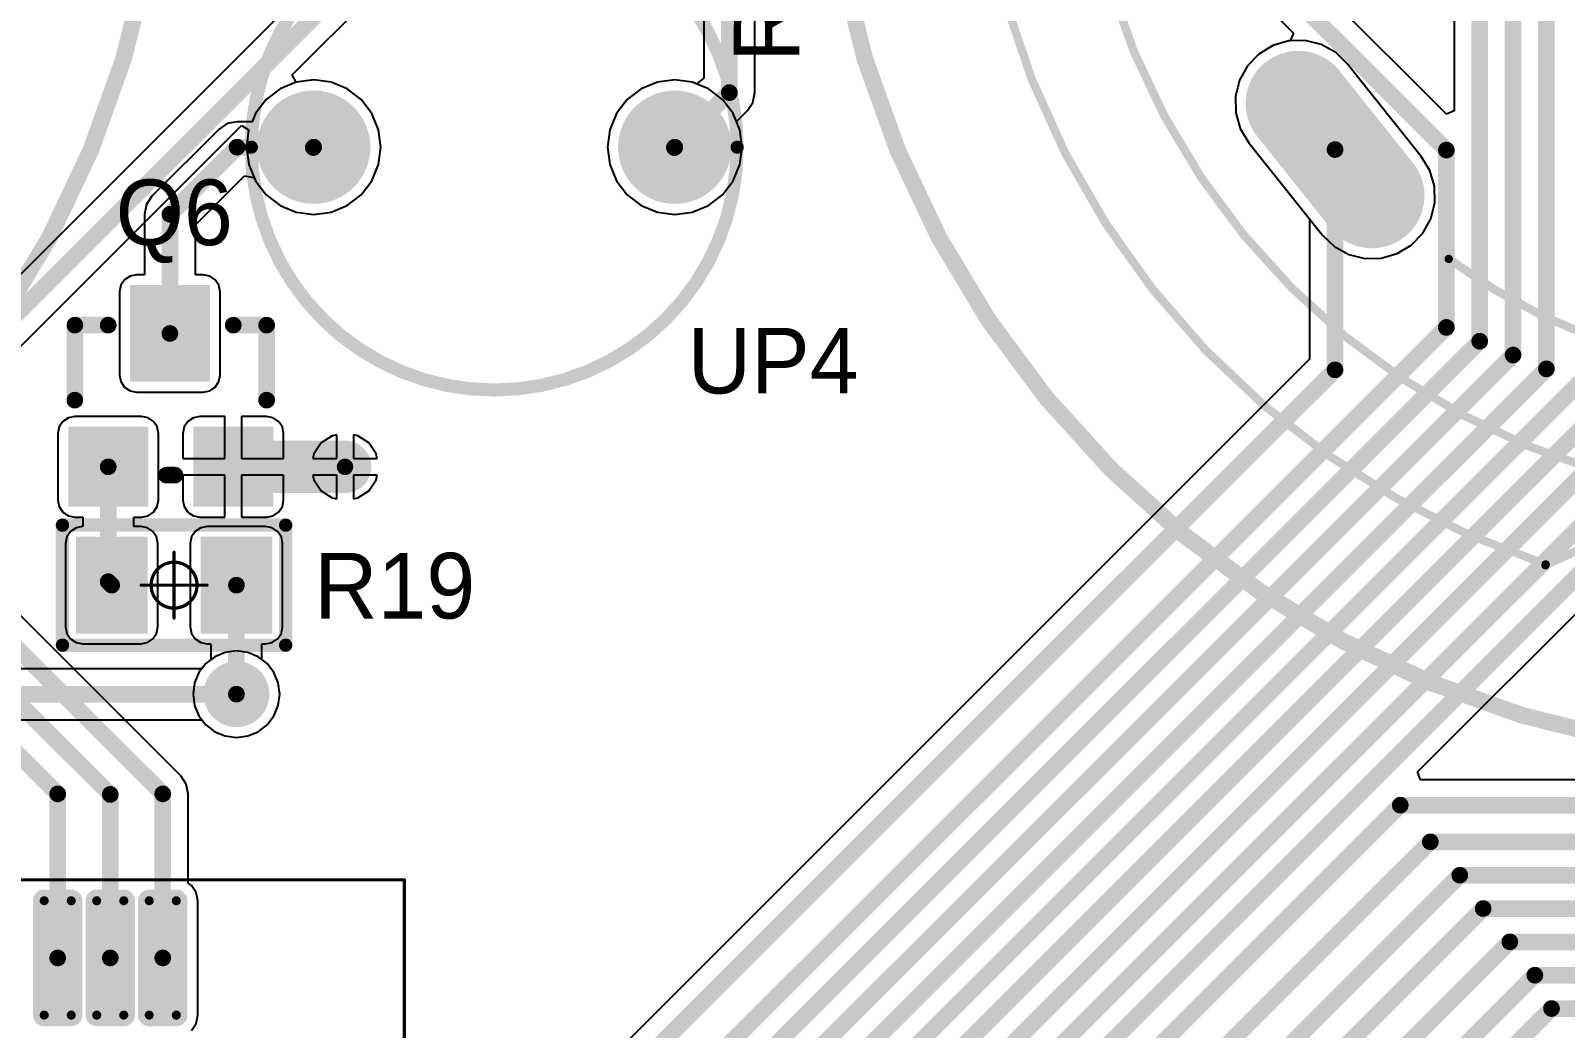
# Model space of a CAD drawing. Header units: millimetres. Extents: x 0.99 to 9.85, y 0.8 to 4.18.
# Drawn here: x 6.411 to 7.331, y 2.314 to 2.913 of the extents above; entities that cross this region are included whole.
import ezdxf

# ---------------------------------------------------------------- set-up
doc = ezdxf.new("R2010")
doc.units = ezdxf.units.MM
doc.header["$MEASUREMENT"] = 0
for name, color, linetype in [('BottomLayer', 5, 'Continuous'), ('BottomSolder', 6, 'Continuous'), ('Mechanical15', 56, 'Continuous'), ('MultiLayer', 9, 'Continuous'), ('PadHoleLayer', 156, 'Continuous'), ('TopLayer', 1, 'Continuous'), ('TopOverlay', 2, 'Continuous'), ('TopPaste', 8, 'Continuous'), ('TopSolder', 216, 'Continuous'), ('ViaHoleLayer', 16, 'Continuous')]:
    doc.layers.add(name, color=color, linetype=linetype)

# ---------------------------------------------------------------- blocks, each defined once
blk = doc.blocks.new('SOT_23_74')
at = {"layer": 'TopLayer'}
for points in [[(0.0195, 0.065), (-0.0205, 0.065), (0.0195, 0.015), (-0.0205, 0.015)], [(-0.0175, -0.02), (-0.0575, -0.02), (-0.0175, -0.06), (-0.0575, -0.06)], [(0.0575, -0.02), (0.0175, -0.02), (0.0575, -0.06), (0.0175, -0.06)]]:
    blk.add_solid(points, dxfattribs=at)
at = {"layer": 'TopOverlay', "const_width": 0.01}
for points in [[(-0.0575, 0), (-0.0575, 0.045)], [(-0.0575, 0.045), (-0.0375, 0.045)], [(0.0375, 0.045), (0.0575, 0.045)], [(0.0575, 0), (0.0575, 0.045)], [(-0.0025, -0.045), (0.0025, -0.045)]]:
    blk.add_lwpolyline(points, dxfattribs=at)
at = {"layer": 'TopOverlay', "const_width": 0.005}
for points in [[(-0.06, 0.045, 1), (-0.055, 0.045, 1)], [(-0.06, 0.045, 1), (-0.055, 0.045, 1)], [(-0.04, 0.045, 1), (-0.035, 0.045, 1)], [(0.035, 0.045, 1), (0.04, 0.045, 1)], [(0.055, 0.045, 1), (0.06, 0.045, 1)], [(0.055, 0.045, 1), (0.06, 0.045, 1)], [(-0.06, 0, 1), (-0.055, 0, 1)], [(0.055, 0, 1), (0.06, 0, 1)], [(-0.005, -0.045, 1), (0, -0.045, 1)], [(0, -0.045, 1), (0.005, -0.045, 1)]]:
    blk.add_lwpolyline(points, format="xyb", close=True, dxfattribs=at)
at = {"layer": 'TopPaste'}
for points in [[(0.0195, 0.065), (-0.0205, 0.065), (0.0195, 0.015), (-0.0205, 0.015)], [(-0.0175, -0.02), (-0.0575, -0.02), (-0.0175, -0.06), (-0.0575, -0.06)], [(0.0575, -0.02), (0.0175, -0.02), (0.0575, -0.06), (0.0175, -0.06)]]:
    blk.add_solid(points, dxfattribs=at)
at = {"layer": 'TopSolder'}
for points in [[(0.0235, 0.069), (-0.0245, 0.069), (0.0235, 0.011), (-0.0245, 0.011)], [(-0.0135, -0.016), (-0.0615, -0.016), (-0.0135, -0.064), (-0.0615, -0.064)], [(0.0615, -0.016), (0.0135, -0.016), (0.0615, -0.064), (0.0135, -0.064)]]:
    blk.add_solid(points, dxfattribs=at)
blk = doc.blocks.new('R_0805_L_87')
at = {"layer": 'Mechanical15', "const_width": 0.00197}
for points in [[(0, 0.01969), (0, -0.01969)], [(0.01969, 0), (-0.01969, 0)]]:
    blk.add_lwpolyline(points, dxfattribs=at)
at = {"layer": 'Mechanical15'}
for points, const_width in [([(-0.00049, 0.01969, 1), (0.00049, 0.01969, 1)], 0.000984), ([(0.01378, 0, 1), (-0.01378, 0, 1)], 0.00197), ([(-0.02018, 0, 1), (-0.01919, 0, 1)], 0.000984), ([(-0.01427, 0, 1), (-0.01329, 0, 1)], 0.000984), ([(0.01329, 0, 1), (0.01427, 0, 1)], 0.000984), ([(0.01919, 0, 1), (0.02018, 0, 1)], 0.000984), ([(-0.00049, -0.01969, 1), (0.00049, -0.01969, 1)], 0.000984)]:
    blk.add_lwpolyline(points, format="xyb", close=True, dxfattribs=dict(at, const_width=const_width))
at = {"layer": 'TopLayer'}
for points in [[(-0.0199, -0.025), (-0.0199, 0.025), (-0.0549, -0.025), (-0.0549, 0.025)], [(0.0549, -0.025), (0.0549, 0.025), (0.0199, -0.025), (0.0199, 0.025)]]:
    blk.add_solid(points, dxfattribs=at)
at = {"layer": 'TopOverlay', "const_width": 0.008}
for points in [[(0.06693, 0.036), (-0.06693, 0.036)], [(-0.06693, 0.036), (-0.06693, -0.036)], [(0.06693, 0.036), (0.06693, -0.036)], [(0.06693, -0.036), (-0.06693, -0.036)]]:
    blk.add_lwpolyline(points, dxfattribs=at)
at = {"layer": 'TopOverlay', "const_width": 0.004}
for points in [[(-0.06893, 0.036, 1), (-0.06493, 0.036, 1)], [(-0.06893, 0.036, 1), (-0.06493, 0.036, 1)], [(0.06493, 0.036, 1), (0.06893, 0.036, 1)], [(0.06493, 0.036, 1), (0.06893, 0.036, 1)], [(-0.06893, -0.036, 1), (-0.06493, -0.036, 1)], [(-0.06893, -0.036, 1), (-0.06493, -0.036, 1)], [(0.06493, -0.036, 1), (0.06893, -0.036, 1)], [(0.06493, -0.036, 1), (0.06893, -0.036, 1)]]:
    blk.add_lwpolyline(points, format="xyb", close=True, dxfattribs=at)
at = {"layer": 'TopPaste'}
for points in [[(-0.0199, -0.025), (-0.0199, 0.025), (-0.0549, -0.025), (-0.0549, 0.025)], [(0.0549, -0.025), (0.0549, 0.025), (0.0199, -0.025), (0.0199, 0.025)]]:
    blk.add_solid(points, dxfattribs=at)
at = {"layer": 'TopSolder'}
for points in [[(-0.0159, -0.029), (-0.0159, 0.029), (-0.0589, -0.029), (-0.0589, 0.029)], [(0.0589, -0.029), (0.0589, 0.029), (0.0159, -0.029), (0.0159, 0.029)]]:
    blk.add_solid(points, dxfattribs=at)
blk = doc.blocks.new('QFP80P2390X1790X340_80N_91')
at = {"layer": 'Mechanical15', "const_width": 0.00197}
for points in [[(-0.3811, 0.49921), (0.3811, 0.49921)], [(0.3811, -0.49921), (0.3811, 0.49921)]]:
    blk.add_lwpolyline(points, dxfattribs=at)
at = {"layer": 'Mechanical15', "const_width": 0.000984}
blk.add_lwpolyline([(0.38061, 0.49921, 1), (0.38159, 0.49921, 1)], format="xyb", close=True, dxfattribs=at)
blk.add_lwpolyline([(0.38061, 0.49921, 1), (0.38159, 0.49921, 1)], format="xyb", close=True, dxfattribs=at)
at = {"layer": 'TopLayer', "const_width": 0.00271}
for points in [[(0.16376, 0.48666, 1), (0.16646, 0.48666, 1)], [(0.17999, 0.48666, 1), (0.1827, 0.48666, 1)], [(0.19525, 0.48666, 1), (0.19796, 0.48666, 1)], [(0.21149, 0.48666, 1), (0.2142, 0.48666, 1)], [(0.22675, 0.48666, 1), (0.22945, 0.48666, 1)], [(0.24299, 0.48666, 1), (0.24569, 0.48666, 1)], [(0.16376, 0.41806, 1), (0.16646, 0.41806, 1)], [(0.17999, 0.41806, 1), (0.1827, 0.41806, 1)], [(0.19525, 0.41806, 1), (0.19796, 0.41806, 1)], [(0.21149, 0.41806, 1), (0.2142, 0.41806, 1)], [(0.22675, 0.41806, 1), (0.22945, 0.41806, 1)], [(0.24299, 0.41806, 1), (0.24569, 0.41806, 1)]]:
    blk.add_lwpolyline(points, format="xyb", close=True, dxfattribs=at)
at = {"layer": 'TopLayer'}
for points in [[(0.18135, 0.48937), (0.16511, 0.48937), (0.18135, 0.41535), (0.16511, 0.41535)], [(0.21284, 0.48937), (0.1966, 0.48937), (0.21284, 0.41535), (0.1966, 0.41535)], [(0.24434, 0.48937), (0.2281, 0.48937), (0.24434, 0.41535), (0.2281, 0.41535)], [(0.18405, 0.48666), (0.1624, 0.48666), (0.18405, 0.41806), (0.1624, 0.41806)], [(0.21555, 0.48666), (0.1939, 0.48666), (0.21555, 0.41806), (0.1939, 0.41806)], [(0.24705, 0.48666), (0.22539, 0.48666), (0.24705, 0.41806), (0.22539, 0.41806)]]:
    blk.add_solid(points, dxfattribs=at)
at = {"layer": 'TopPaste', "const_width": 0.00271}
for points in [[(0.16376, 0.48666, 1), (0.16646, 0.48666, 1)], [(0.17999, 0.48666, 1), (0.1827, 0.48666, 1)], [(0.19525, 0.48666, 1), (0.19796, 0.48666, 1)], [(0.21149, 0.48666, 1), (0.2142, 0.48666, 1)], [(0.22675, 0.48666, 1), (0.22945, 0.48666, 1)], [(0.24299, 0.48666, 1), (0.24569, 0.48666, 1)], [(0.16376, 0.41806, 1), (0.16646, 0.41806, 1)], [(0.17999, 0.41806, 1), (0.1827, 0.41806, 1)], [(0.19525, 0.41806, 1), (0.19796, 0.41806, 1)], [(0.21149, 0.41806, 1), (0.2142, 0.41806, 1)], [(0.22675, 0.41806, 1), (0.22945, 0.41806, 1)], [(0.24299, 0.41806, 1), (0.24569, 0.41806, 1)]]:
    blk.add_lwpolyline(points, format="xyb", close=True, dxfattribs=at)
at = {"layer": 'TopPaste'}
for points in [[(0.18135, 0.48937), (0.16511, 0.48937), (0.18135, 0.41535), (0.16511, 0.41535)], [(0.21284, 0.48937), (0.1966, 0.48937), (0.21284, 0.41535), (0.1966, 0.41535)], [(0.24434, 0.48937), (0.2281, 0.48937), (0.24434, 0.41535), (0.2281, 0.41535)], [(0.18405, 0.48666), (0.1624, 0.48666), (0.18405, 0.41806), (0.1624, 0.41806)], [(0.21555, 0.48666), (0.1939, 0.48666), (0.21555, 0.41806), (0.1939, 0.41806)], [(0.24705, 0.48666), (0.22539, 0.48666), (0.24705, 0.41806), (0.22539, 0.41806)]]:
    blk.add_solid(points, dxfattribs=at)
at = {"layer": 'TopSolder', "const_width": 0.00671}
for points in [[(0.16176, 0.48666, 1), (0.16846, 0.48666, 1)], [(0.17799, 0.48666, 1), (0.1847, 0.48666, 1)], [(0.19325, 0.48666, 1), (0.19996, 0.48666, 1)], [(0.20949, 0.48666, 1), (0.2162, 0.48666, 1)], [(0.22475, 0.48666, 1), (0.23145, 0.48666, 1)], [(0.24099, 0.48666, 1), (0.24769, 0.48666, 1)], [(0.16176, 0.41806, 1), (0.16846, 0.41806, 1)], [(0.17799, 0.41806, 1), (0.1847, 0.41806, 1)], [(0.19325, 0.41806, 1), (0.19996, 0.41806, 1)], [(0.20949, 0.41806, 1), (0.2162, 0.41806, 1)], [(0.22475, 0.41806, 1), (0.23145, 0.41806, 1)], [(0.24099, 0.41806, 1), (0.24769, 0.41806, 1)]]:
    blk.add_lwpolyline(points, format="xyb", close=True, dxfattribs=at)
at = {"layer": 'TopSolder'}
for points in [[(0.18135, 0.49337), (0.16511, 0.49337), (0.18135, 0.41135), (0.16511, 0.41135)], [(0.21284, 0.49337), (0.1966, 0.49337), (0.21284, 0.41135), (0.1966, 0.41135)], [(0.24434, 0.49337), (0.2281, 0.49337), (0.24434, 0.41135), (0.2281, 0.41135)], [(0.18805, 0.48666), (0.1584, 0.48666), (0.18805, 0.41806), (0.1584, 0.41806)], [(0.21955, 0.48666), (0.1899, 0.48666), (0.21955, 0.41806), (0.1899, 0.41806)], [(0.25105, 0.48666), (0.22139, 0.48666), (0.25105, 0.41806), (0.22139, 0.41806)]]:
    blk.add_solid(points, dxfattribs=at)
blk = doc.blocks.new('QS30_1_99')
at = {"layer": 'TopOverlay', "const_width": 0.01}
blk.add_lwpolyline([(0.59055, 0, 1), (-0.59055, 0, 1)], format="xyb", close=True, dxfattribs=at)
blk = doc.blocks.new('QS30_1_100')
at = {"layer": 'BottomLayer', "const_width": 0.05512}
blk.add_lwpolyline([(-0.30528, -0.19813), (-0.26109, -0.25353)], dxfattribs=at)
at = {"layer": 'BottomLayer', "const_width": 0.02756}
for points in [[(-0.31905, -0.19813, 1), (-0.2915, -0.19813, 1)], [(-0.27487, -0.25353, 1), (-0.24731, -0.25353, 1)]]:
    blk.add_lwpolyline(points, format="xyb", close=True, dxfattribs=at)
at = {"layer": 'BottomSolder', "const_width": 0.06312}
blk.add_lwpolyline([(-0.30528, -0.19813), (-0.26109, -0.25353)], dxfattribs=at)
at = {"layer": 'BottomSolder', "const_width": 0.03156}
for points in [[(-0.32105, -0.19813, 1), (-0.2895, -0.19813, 1)], [(-0.27687, -0.25353, 1), (-0.24531, -0.25353, 1)]]:
    blk.add_lwpolyline(points, format="xyb", close=True, dxfattribs=at)
at = {"layer": 'MultiLayer', "const_width": 0.05512}
blk.add_lwpolyline([(-0.30528, -0.19813), (-0.26109, -0.25353)], dxfattribs=at)
at = {"layer": 'MultiLayer', "const_width": 0.02756}
for points in [[(-0.31905, -0.19813, 1), (-0.2915, -0.19813, 1)], [(-0.27487, -0.25353, 1), (-0.24731, -0.25353, 1)]]:
    blk.add_lwpolyline(points, format="xyb", close=True, dxfattribs=at)
at = {"layer": 'PadHoleLayer', "const_width": 0.00787}
blk.add_lwpolyline([(-0.2691, -0.26244), (-0.31574, -0.20395, -1), (-0.29727, -0.18922), (-0.25063, -0.24771, -1)], format="xyb", close=True, dxfattribs=at)
at = {"layer": 'TopLayer', "const_width": 0.05512}
blk.add_lwpolyline([(-0.30528, -0.19813), (-0.26109, -0.25353)], dxfattribs=at)
at = {"layer": 'TopLayer', "const_width": 0.02756}
for points in [[(-0.31905, -0.19813, 1), (-0.2915, -0.19813, 1)], [(-0.27487, -0.25353, 1), (-0.24731, -0.25353, 1)]]:
    blk.add_lwpolyline(points, format="xyb", close=True, dxfattribs=at)
at = {"layer": 'TopOverlay'}
for points, const_width in [([(0.59055, 0, 1), (-0.59055, 0, 1)], 0.01), ([(0.43701, 0, 1), (-0.43701, 0, 1)], 0.005), ([(-0.21629, -0.29146, 1), (-0.21379, -0.29146, 1)], 0.0025), ([(-0.15826, -0.47519, 1), (-0.15576, -0.47519, 1)], 0.0025), ([(-0.15817, -0.47474, 1), (-0.15567, -0.47474, 1)], 0.0025)]:
    blk.add_lwpolyline(points, format="xyb", close=True, dxfattribs=dict(at, const_width=const_width))
at = {"layer": 'TopOverlay', "const_width": 0.005}
for points in [[(-0.15692, -0.47474, -6.211314), (0.15694, -0.47473)], [(-0.09613, -0.34921, -0.092015), (-0.21504, -0.29146)], [(-0.15701, -0.47519, -0.243188), (0.15701, -0.47519)]]:
    blk.add_lwpolyline(points, format="xyb", dxfattribs=at)
at = {"layer": 'TopSolder', "const_width": 0.06312}
blk.add_lwpolyline([(-0.30528, -0.19813), (-0.26109, -0.25353)], dxfattribs=at)
at = {"layer": 'TopSolder', "const_width": 0.03156}
for points in [[(-0.32105, -0.19813, 1), (-0.2895, -0.19813, 1)], [(-0.27687, -0.25353, 1), (-0.24531, -0.25353, 1)]]:
    blk.add_lwpolyline(points, format="xyb", close=True, dxfattribs=at)
blk = doc.blocks.new('N____105')
at = {"layer": 'BottomLayer', "const_width": 0.03}
for points in [[(-0.12327, 0, 1), (-0.09327, 0, 1)], [(0.09327, 0, 1), (0.12327, 0, 1)]]:
    blk.add_lwpolyline(points, format="xyb", close=True, dxfattribs=at)
at = {"layer": 'BottomSolder', "const_width": 0.034}
for points in [[(-0.12527, 0, 1), (-0.09127, 0, 1)], [(0.09127, 0, 1), (0.12527, 0, 1)]]:
    blk.add_lwpolyline(points, format="xyb", close=True, dxfattribs=at)
at = {"layer": 'MultiLayer', "const_width": 0.03}
for points in [[(-0.12327, 0, 1), (-0.09327, 0, 1)], [(0.09327, 0, 1), (0.12327, 0, 1)]]:
    blk.add_lwpolyline(points, format="xyb", close=True, dxfattribs=at)
at = {"layer": 'PadHoleLayer', "const_width": 0.01575}
for points in [[(-0.11614, 0, 1), (-0.10039, 0, 1)], [(0.10039, 0, 1), (0.11614, 0, 1)]]:
    blk.add_lwpolyline(points, format="xyb", close=True, dxfattribs=at)
at = {"layer": 'TopLayer', "const_width": 0.03}
for points in [[(-0.12327, 0, 1), (-0.09327, 0, 1)], [(0.09327, 0, 1), (0.12327, 0, 1)]]:
    blk.add_lwpolyline(points, format="xyb", close=True, dxfattribs=at)
at = {"layer": 'TopOverlay'}
for points, const_width in [([(0.14567, 0, 1), (-0.14567, 0, 1)], 0.00787), ([(-0.14764, 0, 1), (-0.1437, 0, 1)], 0.00394), ([(0.1437, 0, 1), (0.14764, 0, 1)], 0.00394)]:
    blk.add_lwpolyline(points, format="xyb", close=True, dxfattribs=dict(at, const_width=const_width))
at = {"layer": 'TopSolder', "const_width": 0.034}
for points in [[(-0.12527, 0, 1), (-0.09127, 0, 1)], [(0.09127, 0, 1), (0.12527, 0, 1)]]:
    blk.add_lwpolyline(points, format="xyb", close=True, dxfattribs=at)

msp = doc.modelspace()

# ---------------------------------------------------------------- linework, layer by layer
at = {"layer": 'BottomLayer'}
for p, q in [((6.56772, 2.88609), (6.68293, 3.0013)), ((6.60766, 2.96929), (5.74267, 2.10429)), ((7.15595, 2.90377), (7.14748, 2.89866)), ((7.16546, 2.90651), (7.15595, 2.90377)), ((7.17534, 2.90669), (7.16546, 2.90651)), ((7.18494, 2.90431), (7.17534, 2.90669)), ((7.1936, 2.89953), (7.18494, 2.90431)), ((7.20072, 2.89266), (7.1936, 2.89953)), ((7.14062, 2.89154), (7.13584, 2.88289)), ((7.14748, 2.89866), (7.14062, 2.89154)), ((7.24491, 2.83726), (7.20072, 2.89266)), ((6.57006, 2.88208), (6.56772, 2.88609)), ((6.57046, 2.88176), (6.57006, 2.88208)), ((6.58071, 2.88311), (6.57046, 2.88176)), ((6.59115, 2.88173), (6.58071, 2.88311)), ((6.60088, 2.8777), (6.59115, 2.88173)), ((6.7868, 2.88173), (6.77707, 2.8777)), ((6.79724, 2.88311), (6.7868, 2.88173)), ((6.80769, 2.88173), (6.79724, 2.88311)), ((6.81742, 2.8777), (6.80769, 2.88173)), ((7.13584, 2.88289), (7.13346, 2.87329)), ((6.60924, 2.87129), (6.60088, 2.8777)), ((6.61565, 2.86294), (6.60924, 2.87129)), ((6.76872, 2.87129), (6.7623, 2.86294)), ((6.77707, 2.8777), (6.76872, 2.87129)), ((6.82577, 2.87129), (6.81742, 2.8777)), ((6.83218, 2.86294), (6.82577, 2.87129)), ((7.13346, 2.87329), (7.13364, 2.8634)), ((6.61968, 2.85321), (6.61565, 2.86294)), ((6.7623, 2.86294), (6.75827, 2.85321)), ((6.83621, 2.85321), (6.83218, 2.86294)), ((7.13364, 2.8634), (7.13638, 2.8539)), ((6.21614, 2.53451), (6.53738, 2.85575)), ((6.53738, 2.85575), (6.54139, 2.85341)), ((6.54171, 2.85301), (6.54036, 2.84276)), ((6.54139, 2.85341), (6.54171, 2.85301)), ((6.62105, 2.84276), (6.61968, 2.85321)), ((6.75827, 2.85321), (6.7569, 2.84276)), ((6.83759, 2.84276), (6.83621, 2.85321)), ((7.13638, 2.8539), (7.14148, 2.84543)), ((7.14148, 2.84543), (7.18567, 2.79002)), ((6.54036, 2.84276), (6.54174, 2.83232)), ((6.61968, 2.83232), (6.62105, 2.84276)), ((6.7569, 2.84276), (6.75827, 2.83232)), ((6.83621, 2.83232), (6.83759, 2.84276)), ((7.25001, 2.82879), (7.24491, 2.83726)), ((6.54174, 2.83232), (6.54577, 2.82259)), ((6.61565, 2.82259), (6.61968, 2.83232)), ((6.75827, 2.83232), (6.7623, 2.82259)), ((6.83218, 2.82259), (6.83621, 2.83232)), ((7.25275, 2.81929), (7.25001, 2.82879)), ((6.54577, 2.82259), (6.55218, 2.81424)), ((6.60924, 2.81424), (6.61565, 2.82259)), ((6.7623, 2.82259), (6.76872, 2.81424)), ((6.82577, 2.81424), (6.83218, 2.82259)), ((7.25293, 2.8094), (7.25275, 2.81929)), ((6.55218, 2.81424), (6.56054, 2.80782)), ((6.56054, 2.80782), (6.57027, 2.80379)), ((6.59115, 2.80379), (6.60088, 2.80782)), ((6.60088, 2.80782), (6.60924, 2.81424)), ((6.76872, 2.81424), (6.77707, 2.80782)), ((6.77707, 2.80782), (6.7868, 2.80379)), ((6.80769, 2.80379), (6.81742, 2.80782)), ((6.81742, 2.80782), (6.82577, 2.81424)), ((7.25055, 2.7998), (7.25293, 2.8094)), ((6.57027, 2.80379), (6.58071, 2.80242)), ((6.58071, 2.80242), (6.59115, 2.80379)), ((6.7868, 2.80379), (6.79724, 2.80242)), ((6.79724, 2.80242), (6.80769, 2.80379)), ((7.24577, 2.79114), (7.25055, 2.7998)), ((7.18567, 2.79002), (7.19279, 2.78316)), ((7.23891, 2.78402), (7.24577, 2.79114)), ((7.19279, 2.78316), (7.20145, 2.77838)), ((7.23044, 2.77892), (7.23891, 2.78402)), ((7.20145, 2.77838), (7.21104, 2.77599)), ((7.21104, 2.77599), (7.22093, 2.77618)), ((7.22093, 2.77618), (7.23044, 2.77892)), ((6.59176, 2.66969), (6.58519, 2.66531)), ((6.5945, 2.67024), (6.59176, 2.66969)), ((6.5945, 2.656), (6.5945, 2.67024)), ((6.60724, 2.66969), (6.6045, 2.67024)), ((6.6045, 2.67024), (6.6045, 2.656)), ((6.61381, 2.66531), (6.60724, 2.66969)), ((6.58519, 2.66531), (6.58081, 2.65874)), ((6.61819, 2.65874), (6.61381, 2.66531)), ((6.58081, 2.65874), (6.58026, 2.656)), ((6.58026, 2.656), (6.5945, 2.656)), ((6.6045, 2.656), (6.61874, 2.656)), ((6.61874, 2.656), (6.61819, 2.65874)), ((6.5945, 2.646), (6.58026, 2.646)), ((6.58026, 2.646), (6.58081, 2.64326)), ((6.58081, 2.64326), (6.58519, 2.63669)), ((6.5945, 2.63176), (6.5945, 2.646)), ((6.61874, 2.646), (6.6045, 2.646)), ((6.6045, 2.646), (6.6045, 2.63176)), ((6.61381, 2.63669), (6.61819, 2.64326)), ((6.61819, 2.64326), (6.61874, 2.646)), ((6.58519, 2.63669), (6.59176, 2.63231)), ((6.59176, 2.63231), (6.5945, 2.63176)), ((6.6045, 2.63176), (6.60724, 2.63231)), ((6.60724, 2.63231), (6.61381, 2.63669)), ((6.5344, 2.54057), (6.52768, 2.53968)), ((6.54113, 2.53968), (6.5344, 2.54057)), ((6.51604, 2.53296), (6.51369, 2.52989)), ((6.52142, 2.53709), (6.51604, 2.53296)), ((6.52768, 2.53968), (6.52142, 2.53709)), ((6.54739, 2.53709), (6.54113, 2.53968)), ((6.55277, 2.53296), (6.54739, 2.53709)), ((6.5569, 2.52758), (6.55277, 2.53296)), ((6.51369, 2.52989), (6.21805, 2.52989)), ((6.55949, 2.52132), (6.5569, 2.52758)), ((6.56037, 2.5146), (6.55949, 2.52132)), ((6.55949, 2.50787), (6.56037, 2.5146)), ((6.5569, 2.50161), (6.55949, 2.50787)), ((6.21293, 2.4993), (6.51369, 2.4993)), ((6.51369, 2.4993), (6.51604, 2.49623)), ((6.51604, 2.49623), (6.52142, 2.4921)), ((6.54739, 2.4921), (6.55277, 2.49623)), ((6.55277, 2.49623), (6.5569, 2.50161)), ((6.52142, 2.4921), (6.52768, 2.48951)), ((6.52768, 2.48951), (6.5344, 2.48862)), ((6.5344, 2.48862), (6.54113, 2.48951)), ((6.54113, 2.48951), (6.54739, 2.4921))]:
    msp.add_line(p, q, dxfattribs=at)
at = {"layer": 'BottomLayer', "const_width": 0.01}
for points in [[(5.749, 2.089), (6.6766, 3.0166)], [(6.2066, 2.5146), (6.5344, 2.5146)]]:
    msp.add_lwpolyline(points, dxfattribs=at)
at = {"layer": 'BottomLayer'}
for points, const_width in [([(6.59458, 2.651, 1), (6.60442, 2.651, 1)], 0.00984), ([(6.52653, 2.5146, 1), (6.54228, 2.5146, 1)], 0.01575), ([(6.5319, 2.5146, 1), (6.5369, 2.5146, 1)], 0.005)]:
    msp.add_lwpolyline(points, format="xyb", close=True, dxfattribs=dict(at, const_width=const_width))
at = {"layer": 'BottomSolder'}
for points, const_width in [([(6.59258, 2.651, 1), (6.60642, 2.651, 1)], 0.01384), ([(6.52453, 2.5146, 1), (6.54428, 2.5146, 1)], 0.01975)]:
    msp.add_lwpolyline(points, format="xyb", close=True, dxfattribs=dict(at, const_width=const_width))
at = {"layer": 'MultiLayer'}
for points, const_width in [([(6.59458, 2.651, 1), (6.60442, 2.651, 1)], 0.00984), ([(6.52653, 2.5146, 1), (6.54228, 2.5146, 1)], 0.01575)]:
    msp.add_lwpolyline(points, format="xyb", close=True, dxfattribs=dict(at, const_width=const_width))
at = {"layer": 'PadHoleLayer', "const_width": 0.00787}
msp.add_lwpolyline([(6.53047, 2.5146, 1), (6.53834, 2.5146, 1)], format="xyb", close=True, dxfattribs=at)
at = {"layer": 'TopLayer'}
for p, q in [((6.8147, 3.01591), (6.8147, 2.88411)), ((6.84529, 2.87552), (6.84529, 3.01591)), ((7.26463, 2.98476), (7.26463, 2.86449)), ((7.26002, 2.86257), (7.16869, 2.9539)), ((7.15583, 2.9235), (7.16817, 2.91116)), ((7.16817, 2.91116), (7.1663, 2.90652)), ((7.15595, 2.90377), (7.14748, 2.89866)), ((7.16546, 2.90651), (7.15595, 2.90377)), ((7.1663, 2.90652), (7.16546, 2.90651)), ((7.14062, 2.89154), (7.13584, 2.88289)), ((7.14748, 2.89866), (7.14062, 2.89154)), ((6.57027, 2.88173), (6.56054, 2.8777)), ((6.58071, 2.88311), (6.57027, 2.88173)), ((6.59115, 2.88173), (6.58071, 2.88311)), ((6.60088, 2.8777), (6.59115, 2.88173)), ((6.7868, 2.88173), (6.77707, 2.8777)), ((6.79724, 2.88311), (6.7868, 2.88173)), ((6.80769, 2.88173), (6.79724, 2.88311)), ((6.81018, 2.8807), (6.80769, 2.88173)), ((6.8147, 2.88411), (6.81018, 2.8807)), ((7.13584, 2.88289), (7.13346, 2.87329)), ((6.55218, 2.87129), (6.54577, 2.86294)), ((6.56054, 2.8777), (6.55218, 2.87129)), ((6.60924, 2.87129), (6.60088, 2.8777)), ((6.61565, 2.86294), (6.60924, 2.87129)), ((6.76872, 2.87129), (6.7623, 2.86294)), ((6.77707, 2.8777), (6.76872, 2.87129)), ((6.84413, 2.86966), (6.84529, 2.87552)), ((7.13346, 2.87329), (7.13364, 2.8634)), ((6.54577, 2.86294), (6.54375, 2.85806)), ((6.61968, 2.85321), (6.61565, 2.86294)), ((6.7623, 2.86294), (6.75827, 2.85321)), ((6.83419, 2.85808), (6.84081, 2.8647)), ((6.84081, 2.8647), (6.84413, 2.86966)), ((7.13364, 2.8634), (7.13638, 2.8539)), ((7.26463, 2.86449), (7.26002, 2.86257)), ((6.52395, 2.85358), (6.48369, 2.81331)), ((6.52891, 2.85689), (6.52395, 2.85358)), ((6.53476, 2.85806), (6.52891, 2.85689)), ((6.54375, 2.85806), (6.53476, 2.85806)), ((6.62105, 2.84276), (6.61968, 2.85321)), ((6.75827, 2.85321), (6.7569, 2.84276)), ((6.83621, 2.85321), (6.83419, 2.85808)), ((6.83759, 2.84276), (6.83621, 2.85321)), ((7.13638, 2.8539), (7.14148, 2.84543)), ((7.14148, 2.84543), (7.1779, 2.79976)), ((6.61968, 2.83232), (6.62105, 2.84276)), ((6.7569, 2.84276), (6.75827, 2.83232)), ((6.83621, 2.83232), (6.83759, 2.84276)), ((6.50979, 2.79617), (6.53915, 2.82552)), ((6.53915, 2.82552), (6.54492, 2.82463)), ((6.61565, 2.82259), (6.61968, 2.83232)), ((6.75827, 2.83232), (6.7623, 2.82259)), ((6.83218, 2.82259), (6.83621, 2.83232)), ((6.54492, 2.82463), (6.54577, 2.82259)), ((6.54577, 2.82259), (6.55218, 2.81424)), ((6.60924, 2.81424), (6.61565, 2.82259)), ((6.7623, 2.82259), (6.76872, 2.81424)), ((6.82577, 2.81424), (6.83218, 2.82259)), ((6.48037, 2.80835), (6.47921, 2.8025)), ((6.48369, 2.81331), (6.48037, 2.80835)), ((6.55218, 2.81424), (6.56054, 2.80782)), ((6.56054, 2.80782), (6.57027, 2.80379)), ((6.59115, 2.80379), (6.60088, 2.80782)), ((6.60088, 2.80782), (6.60924, 2.81424)), ((6.76872, 2.81424), (6.77707, 2.80782)), ((6.77707, 2.80782), (6.7868, 2.80379)), ((6.80769, 2.80379), (6.81742, 2.80782)), ((6.81742, 2.80782), (6.82577, 2.81424)), ((6.47921, 2.8025), (6.47921, 2.7662)), ((6.57027, 2.80379), (6.58071, 2.80242)), ((6.58071, 2.80242), (6.59115, 2.80379)), ((6.7868, 2.80379), (6.79724, 2.80242)), ((6.79724, 2.80242), (6.80769, 2.80379)), ((7.1779, 2.79976), (7.1779, 2.71553)), ((6.50979, 2.7662), (6.50979, 2.79617)), ((6.50103, 2.46559), (6.20005, 2.76658)), ((6.46729, 2.76321), (6.46508, 2.7599)), ((6.4706, 2.76542), (6.46729, 2.76321)), ((6.4745, 2.7662), (6.4706, 2.76542)), ((6.47921, 2.7662), (6.4745, 2.7662)), ((6.5145, 2.7662), (6.50979, 2.7662)), ((6.5184, 2.76542), (6.5145, 2.7662)), ((6.52171, 2.76321), (6.5184, 2.76542)), ((6.52392, 2.7599), (6.52171, 2.76321)), ((6.46508, 2.7599), (6.4643, 2.756)), ((6.4643, 2.756), (6.4643, 2.706)), ((6.5247, 2.756), (6.52392, 2.7599)), ((6.5247, 2.706), (6.5247, 2.756)), ((7.1779, 2.71553), (6.74387, 2.2815)), ((6.4643, 2.706), (6.46508, 2.7021)), ((6.52392, 2.7021), (6.5247, 2.706)), ((6.46508, 2.7021), (6.46729, 2.69879)), ((6.46729, 2.69879), (6.4706, 2.69658)), ((6.4706, 2.69658), (6.4745, 2.6958)), ((6.5145, 2.6958), (6.5184, 2.69658)), ((6.5184, 2.69658), (6.52171, 2.69879)), ((6.52171, 2.69879), (6.52392, 2.7021)), ((6.4745, 2.6958), (6.5145, 2.6958)), ((6.43029, 2.67821), (6.42808, 2.6749)), ((6.4336, 2.68042), (6.43029, 2.67821)), ((6.4375, 2.6812), (6.4336, 2.68042)), ((6.4775, 2.6812), (6.4375, 2.6812)), ((6.4814, 2.68042), (6.4775, 2.6812)), ((6.48471, 2.67821), (6.4814, 2.68042)), ((6.48692, 2.6749), (6.48471, 2.67821)), ((6.50529, 2.67821), (6.50308, 2.6749)), ((6.5086, 2.68042), (6.50529, 2.67821)), ((6.5125, 2.6812), (6.5086, 2.68042)), ((6.5275, 2.6812), (6.5125, 2.6812)), ((6.5275, 2.656), (6.5275, 2.6812)), ((6.5525, 2.6812), (6.5375, 2.6812)), ((6.5375, 2.6812), (6.5375, 2.656)), ((6.5564, 2.68042), (6.5525, 2.6812)), ((6.55971, 2.67821), (6.5564, 2.68042)), ((6.56192, 2.6749), (6.55971, 2.67821)), ((6.42808, 2.6749), (6.4273, 2.671)), ((6.4273, 2.671), (6.4273, 2.631)), ((6.4877, 2.671), (6.48692, 2.6749)), ((6.4877, 2.631), (6.4877, 2.671)), ((6.50308, 2.6749), (6.5023, 2.671)), ((6.5023, 2.671), (6.5023, 2.656)), ((6.5627, 2.671), (6.56192, 2.6749)), ((6.5627, 2.656), (6.5627, 2.671)), ((6.59176, 2.66969), (6.58519, 2.66531)), ((6.5945, 2.67024), (6.59176, 2.66969)), ((6.5945, 2.656), (6.5945, 2.67024)), ((6.60724, 2.66969), (6.6045, 2.67024)), ((6.6045, 2.67024), (6.6045, 2.656)), ((6.61381, 2.66531), (6.60724, 2.66969)), ((6.58519, 2.66531), (6.58081, 2.65874)), ((6.61819, 2.65874), (6.61381, 2.66531)), ((6.5023, 2.656), (6.5275, 2.656)), ((6.5375, 2.656), (6.5627, 2.656)), ((6.58081, 2.65874), (6.58026, 2.656)), ((6.58026, 2.656), (6.5945, 2.656)), ((6.6045, 2.656), (6.61874, 2.656)), ((6.61874, 2.656), (6.61819, 2.65874)), ((6.5275, 2.646), (6.5023, 2.646)), ((6.5023, 2.646), (6.5023, 2.631)), ((6.5275, 2.6208), (6.5275, 2.646)), ((6.5627, 2.646), (6.5375, 2.646)), ((6.5375, 2.646), (6.5375, 2.6208)), ((6.5627, 2.631), (6.5627, 2.646)), ((6.5945, 2.646), (6.58026, 2.646)), ((6.58026, 2.646), (6.58081, 2.64326)), ((6.58081, 2.64326), (6.58519, 2.63669)), ((6.5945, 2.63176), (6.5945, 2.646)), ((6.61874, 2.646), (6.6045, 2.646)), ((6.6045, 2.646), (6.6045, 2.63176)), ((6.61381, 2.63669), (6.61819, 2.64326)), ((6.61819, 2.64326), (6.61874, 2.646)), ((6.58519, 2.63669), (6.59176, 2.63231)), ((6.59176, 2.63231), (6.5945, 2.63176)), ((6.6045, 2.63176), (6.60724, 2.63231)), ((6.60724, 2.63231), (6.61381, 2.63669)), ((6.4273, 2.631), (6.42808, 2.6271)), ((6.42808, 2.6271), (6.43029, 2.62379)), ((6.43029, 2.62379), (6.4336, 2.62158)), ((6.4814, 2.62158), (6.48471, 2.62379)), ((6.48471, 2.62379), (6.48692, 2.6271)), ((6.48692, 2.6271), (6.4877, 2.631)), ((6.5023, 2.631), (6.50308, 2.6271)), ((6.50308, 2.6271), (6.50529, 2.62379)), ((6.50529, 2.62379), (6.5086, 2.62158)), ((6.5564, 2.62158), (6.55971, 2.62379)), ((6.55971, 2.62379), (6.56192, 2.6271)), ((6.56192, 2.6271), (6.5627, 2.631)), ((6.4336, 2.62158), (6.4375, 2.6208)), ((6.4382, 2.61442), (6.43489, 2.61221)), ((6.4375, 2.6208), (6.44221, 2.6208)), ((6.4421, 2.6152), (6.4382, 2.61442)), ((6.44221, 2.6152), (6.4421, 2.6152)), ((6.44221, 2.6208), (6.44221, 2.6152)), ((6.47279, 2.6152), (6.47279, 2.6208)), ((6.47279, 2.6208), (6.4775, 2.6208)), ((6.4771, 2.6152), (6.47279, 2.6152)), ((6.481, 2.61442), (6.4771, 2.6152)), ((6.4775, 2.6208), (6.4814, 2.62158)), ((6.48431, 2.61221), (6.481, 2.61442)), ((6.5086, 2.62158), (6.5125, 2.6208)), ((6.513, 2.61442), (6.5097, 2.61221)), ((6.5125, 2.6208), (6.5275, 2.6208)), ((6.5169, 2.6152), (6.513, 2.61442)), ((6.5519, 2.6152), (6.5169, 2.6152)), ((6.5375, 2.6208), (6.5525, 2.6208)), ((6.55581, 2.61442), (6.5519, 2.6152)), ((6.5525, 2.6208), (6.5564, 2.62158)), ((6.55911, 2.61221), (6.55581, 2.61442)), ((6.43268, 2.60891), (6.43191, 2.605)), ((6.43191, 2.605), (6.43191, 2.555)), ((6.43489, 2.61221), (6.43268, 2.60891)), ((6.48652, 2.60891), (6.48431, 2.61221)), ((6.4873, 2.605), (6.48652, 2.60891)), ((6.4873, 2.555), (6.4873, 2.605)), ((6.50748, 2.60891), (6.50671, 2.605)), ((6.50671, 2.605), (6.50671, 2.555)), ((6.5097, 2.61221), (6.50748, 2.60891)), ((6.56132, 2.60891), (6.55911, 2.61221)), ((6.5621, 2.605), (6.56132, 2.60891)), ((6.5621, 2.555), (6.5621, 2.605)), ((7.24254, 2.46791), (7.37433, 2.59971)), ((6.43191, 2.555), (6.43268, 2.5511)), ((6.43268, 2.5511), (6.43489, 2.54779)), ((6.48431, 2.54779), (6.48652, 2.5511)), ((6.48652, 2.5511), (6.4873, 2.555)), ((6.50671, 2.555), (6.50748, 2.5511)), ((6.50748, 2.5511), (6.5097, 2.54779)), ((6.55911, 2.54779), (6.56132, 2.5511)), ((6.56132, 2.5511), (6.5621, 2.555)), ((6.43489, 2.54779), (6.4382, 2.54558)), ((6.4382, 2.54558), (6.4421, 2.54481)), ((6.4421, 2.54481), (6.4771, 2.54481)), ((6.4771, 2.54481), (6.481, 2.54558)), ((6.481, 2.54558), (6.48431, 2.54779)), ((6.5097, 2.54779), (6.513, 2.54558)), ((6.513, 2.54558), (6.5169, 2.54481)), ((6.5169, 2.54481), (6.51911, 2.54481)), ((6.51911, 2.54481), (6.51911, 2.53531)), ((6.5497, 2.53531), (6.5497, 2.54481)), ((6.5497, 2.54481), (6.5519, 2.54481)), ((6.5519, 2.54481), (6.55581, 2.54558)), ((6.55581, 2.54558), (6.55911, 2.54779)), ((6.51604, 2.53296), (6.51191, 2.52758)), ((6.51911, 2.53531), (6.51604, 2.53296)), ((6.55277, 2.53296), (6.5497, 2.53531)), ((6.5569, 2.52758), (6.55277, 2.53296)), ((6.51191, 2.52758), (6.50932, 2.52132)), ((6.55949, 2.52132), (6.5569, 2.52758)), ((6.50932, 2.52132), (6.50843, 2.5146)), ((6.50843, 2.5146), (6.50932, 2.50787)), ((6.56037, 2.5146), (6.55949, 2.52132)), ((6.55949, 2.50787), (6.56037, 2.5146)), ((6.50932, 2.50787), (6.51191, 2.50161)), ((6.5569, 2.50161), (6.55949, 2.50787)), ((6.51191, 2.50161), (6.51604, 2.49623)), ((6.51604, 2.49623), (6.52142, 2.4921)), ((6.54739, 2.4921), (6.55277, 2.49623)), ((6.55277, 2.49623), (6.5569, 2.50161)), ((6.52142, 2.4921), (6.52768, 2.48951)), ((6.52768, 2.48951), (6.5344, 2.48862)), ((6.5344, 2.48862), (6.54113, 2.48951)), ((6.54113, 2.48951), (6.54739, 2.4921)), ((7.24446, 2.46329), (7.24254, 2.46791)), ((6.50435, 2.46063), (6.50103, 2.46559)), ((6.50551, 2.45478), (6.50435, 2.46063)), ((8.11267, 2.46329), (7.24446, 2.46329)), ((6.50551, 2.40115), (6.50551, 2.45478)), ((6.5075, 2.39982), (6.50551, 2.40115)), ((6.51031, 2.39562), (6.5075, 2.39982)), ((6.5113, 2.39066), (6.51031, 2.39562)), ((6.5113, 2.32206), (6.5113, 2.39066)), ((6.51031, 2.3171), (6.5113, 2.32206)), ((6.5075, 2.3129), (6.51031, 2.3171))]:
    msp.add_line(p, q, dxfattribs=at)
for points, const_width in [([(7.31993, 2.70978), (7.31993, 3.19456)], 0.01), ([(7.29993, 2.71807), (7.29993, 3.18627)], 0.01), ([(6.83, 2.87552), (6.83, 3.0436)], 0.01), ([(7.27993, 2.72635), (7.27993, 2.9911)], 0.01), ([(7.12325, 2.9777), (7.25993, 2.84103)], 0.01), ([(6.79724, 2.84276), (6.83, 2.87552)], 0.01), ([(6.4945, 2.8025), (6.53476, 2.84276)], 0.01), ([(6.53476, 2.84276), (6.58071, 2.84276)], 0.01), ([(6.5805, 2.84256), (6.58071, 2.84276)], 0.01), ([(6.797, 2.84252), (6.79724, 2.84276)], 0.01), ([(7.19319, 2.70919), (7.19319, 2.84134)], 0.01), ([(7.25993, 2.73463), (7.25993, 2.84103)], 0.01), ([(6.4945, 2.731), (6.4945, 2.8025)], 0.01), ([(6.11802, 2.79515), (6.45872, 2.45445)], 0.01), ([(6.18476, 2.76024), (6.49022, 2.45478)], 0.01), ([(6.76, 2.23471), (7.25993, 2.73463)], 0.01), ([(6.75679, 2.20321), (7.27993, 2.72635)], 0.01), ([(6.75037, 2.14022), (7.31993, 2.70978)], 0.01), ([(6.75358, 2.17172), (7.29993, 2.71807)], 0.01), ([(6.74716, 2.10872), (7.33993, 2.7015)], 0.01), ([(6.7502, 2.2662), (7.19319, 2.70919)], 0.01), ([(6.74394, 2.07723), (7.35993, 2.69321)], 0.01), ([(6.74073, 2.04573), (7.37993, 2.68493)], 0.01), ([(6.224, 2.658), (6.42723, 2.45477)], 0.01), ([(6.5325, 2.651), (6.5995, 2.651)], 0.0315), ([(6.4575, 2.5821), (6.4575, 2.651)], 0.01), ([(6.73895, 2.01424), (7.36372, 2.639)], 0.01), ([(6.73574, 1.98274), (7.368, 2.615)], 0.01), ([(6.4575, 2.5821), (6.4596, 2.58)], 0.01), ([(6.5344, 2.5146), (6.5344, 2.58)], 0.01), ([(6.42723, 2.35636), (6.42723, 2.45477)], 0.01), ([(6.45872, 2.35636), (6.45872, 2.45445)], 0.01), ([(6.49022, 2.35636), (6.49022, 2.45478)], 0.01), ([(6.73554, 1.95124), (7.23229, 2.448)], 0.01), ([(7.23229, 2.448), (8.119, 2.448)], 0.01), ([(6.74404, 1.91975), (7.25029, 2.426)], 0.01), ([(7.25029, 2.426), (8.132, 2.426)], 0.01), ([(6.75025, 1.88825), (7.268, 2.406)], 0.01), ([(7.268, 2.406), (8.149, 2.406)], 0.01), ([(6.75276, 1.85676), (7.282, 2.386)], 0.01), ([(7.282, 2.386), (8.167, 2.386)], 0.01), ([(6.75726, 1.82526), (7.298, 2.366)], 0.01), ([(7.298, 2.366), (8.177, 2.366)], 0.01), ([(6.76076, 1.79376), (7.313, 2.346)], 0.01), ([(7.313, 2.346), (8.195, 2.346)], 0.01), ([(6.75927, 1.76227), (7.323, 2.326)], 0.01), ([(7.323, 2.326), (8.207, 2.326)], 0.01)]:
    msp.add_lwpolyline(points, dxfattribs=dict(at, const_width=const_width))
for points, const_width in [([(6.8275, 2.87552, 1), (6.8325, 2.87552, 1)], 0.005), ([(6.8275, 2.87552, 1), (6.8325, 2.87552, 1)], 0.005), ([(6.53226, 2.84276, 1), (6.53726, 2.84276, 1)], 0.005), ([(6.53226, 2.84276, 1), (6.53726, 2.84276, 1)], 0.005), ([(6.578, 2.84256, 1), (6.583, 2.84256, 1)], 0.005), ([(6.57821, 2.84276, 1), (6.58321, 2.84276, 1)], 0.005), ([(6.57821, 2.84276, 1), (6.58321, 2.84276, 1)], 0.005), ([(6.7945, 2.84252, 1), (6.7995, 2.84252, 1)], 0.005), ([(6.79474, 2.84276, 1), (6.79974, 2.84276, 1)], 0.005), ([(6.79474, 2.84276, 1), (6.79974, 2.84276, 1)], 0.005), ([(7.19069, 2.84134, 1), (7.19569, 2.84134, 1)], 0.005), ([(7.25743, 2.84103, 1), (7.26243, 2.84103, 1)], 0.005), ([(7.25743, 2.84103, 1), (7.26243, 2.84103, 1)], 0.005), ([(6.492, 2.8025, 1), (6.497, 2.8025, 1)], 0.005), ([(6.492, 2.8025, 1), (6.497, 2.8025, 1)], 0.005), ([(6.492, 2.731, 1), (6.497, 2.731, 1)], 0.005), ([(7.25743, 2.73463, 1), (7.26243, 2.73463, 1)], 0.005), ([(7.25743, 2.73463, 1), (7.26243, 2.73463, 1)], 0.005), ([(7.27743, 2.72635, 1), (7.28243, 2.72635, 1)], 0.005), ([(7.27743, 2.72635, 1), (7.28243, 2.72635, 1)], 0.005), ([(7.29743, 2.71807, 1), (7.30243, 2.71807, 1)], 0.005), ([(7.29743, 2.71807, 1), (7.30243, 2.71807, 1)], 0.005), ([(7.31743, 2.70978, 1), (7.32243, 2.70978, 1)], 0.005), ([(7.31743, 2.70978, 1), (7.32243, 2.70978, 1)], 0.005), ([(7.19069, 2.70919, 1), (7.19569, 2.70919, 1)], 0.005), ([(7.19069, 2.70919, 1), (7.19569, 2.70919, 1)], 0.005), ([(6.52463, 2.651, 1), (6.54037, 2.651, 1)], 0.01575), ([(6.59163, 2.651, 1), (6.60737, 2.651, 1)], 0.01575), ([(6.59458, 2.651, 1), (6.60442, 2.651, 1)], 0.00984), ([(6.455, 2.651, 1), (6.46, 2.651, 1)], 0.005), ([(6.455, 2.5821, 1), (6.46, 2.5821, 1)], 0.005), ([(6.455, 2.5821, 1), (6.46, 2.5821, 1)], 0.005), ([(6.4571, 2.58, 1), (6.4621, 2.58, 1)], 0.005), ([(6.5319, 2.58, 1), (6.5369, 2.58, 1)], 0.005), ([(6.52653, 2.5146, 1), (6.54228, 2.5146, 1)], 0.01575), ([(6.5319, 2.5146, 1), (6.5369, 2.5146, 1)], 0.005), ([(6.42473, 2.45477, 1), (6.42973, 2.45477, 1)], 0.005), ([(6.42473, 2.45477, 1), (6.42973, 2.45477, 1)], 0.005), ([(6.45622, 2.45445, 1), (6.46122, 2.45445, 1)], 0.005), ([(6.45622, 2.45445, 1), (6.46122, 2.45445, 1)], 0.005), ([(6.48772, 2.45478, 1), (6.49272, 2.45478, 1)], 0.005), ([(6.48772, 2.45478, 1), (6.49272, 2.45478, 1)], 0.005), ([(7.22979, 2.448, 1), (7.23479, 2.448, 1)], 0.005), ([(7.22979, 2.448, 1), (7.23479, 2.448, 1)], 0.005), ([(7.24779, 2.426, 1), (7.25279, 2.426, 1)], 0.005), ([(7.24779, 2.426, 1), (7.25279, 2.426, 1)], 0.005), ([(7.2655, 2.406, 1), (7.2705, 2.406, 1)], 0.005), ([(7.2655, 2.406, 1), (7.2705, 2.406, 1)], 0.005), ([(7.2795, 2.386, 1), (7.2845, 2.386, 1)], 0.005), ([(7.2795, 2.386, 1), (7.2845, 2.386, 1)], 0.005), ([(7.2955, 2.366, 1), (7.3005, 2.366, 1)], 0.005), ([(7.2955, 2.366, 1), (7.3005, 2.366, 1)], 0.005), ([(6.42473, 2.35636, 1), (6.42973, 2.35636, 1)], 0.005), ([(6.45622, 2.35636, 1), (6.46122, 2.35636, 1)], 0.005), ([(6.48772, 2.35636, 1), (6.49272, 2.35636, 1)], 0.005), ([(7.3105, 2.346, 1), (7.3155, 2.346, 1)], 0.005), ([(7.3105, 2.346, 1), (7.3155, 2.346, 1)], 0.005), ([(7.3205, 2.326, 1), (7.3255, 2.326, 1)], 0.005), ([(7.3205, 2.326, 1), (7.3255, 2.326, 1)], 0.005)]:
    msp.add_lwpolyline(points, format="xyb", close=True, dxfattribs=dict(at, const_width=const_width))
at = {"layer": 'TopSolder'}
for points, const_width in [([(6.59258, 2.651, 1), (6.60642, 2.651, 1)], 0.01384), ([(6.52453, 2.5146, 1), (6.54428, 2.5146, 1)], 0.01975)]:
    msp.add_lwpolyline(points, format="xyb", close=True, dxfattribs=dict(at, const_width=const_width))
at = {"layer": 'ViaHoleLayer', "const_width": 0.00492}
msp.add_lwpolyline([(6.59704, 2.651, 1), (6.60196, 2.651, 1)], format="xyb", close=True, dxfattribs=at)

# ---------------------------------------------------------------- block references
for name, p in [('QS30_1_99', (5.90157, 3.06717)), ('QS30_1_100', (7.47638, 3.06717)), ('N____105', (6.68898, 2.84276)), ('SOT_23_74', (6.495, 2.691)), ('QFP80P2390X1790X340_80N_91', (6.254, 1.904))]:
    msp.add_blockref(name, p)
at = {"rotation": 180}
msp.add_blockref('R_0805_L_87', (6.497, 2.58), dxfattribs=at)

# ---------------------------------------------------------------- texts
at = {"layer": 'TopOverlay'}
msp.add_text('R20', height=0.03937, rotation=90, dxfattribs=at).set_placement((6.872, 2.894))
for s, p in [('Q6', (6.462, 2.784)), ('UP4', (6.805, 2.695)), ('R19', (6.581, 2.56))]:
    msp.add_text(s, height=0.03937, dxfattribs=at).set_placement(p)

doc.saveas('drawing.dxf')
